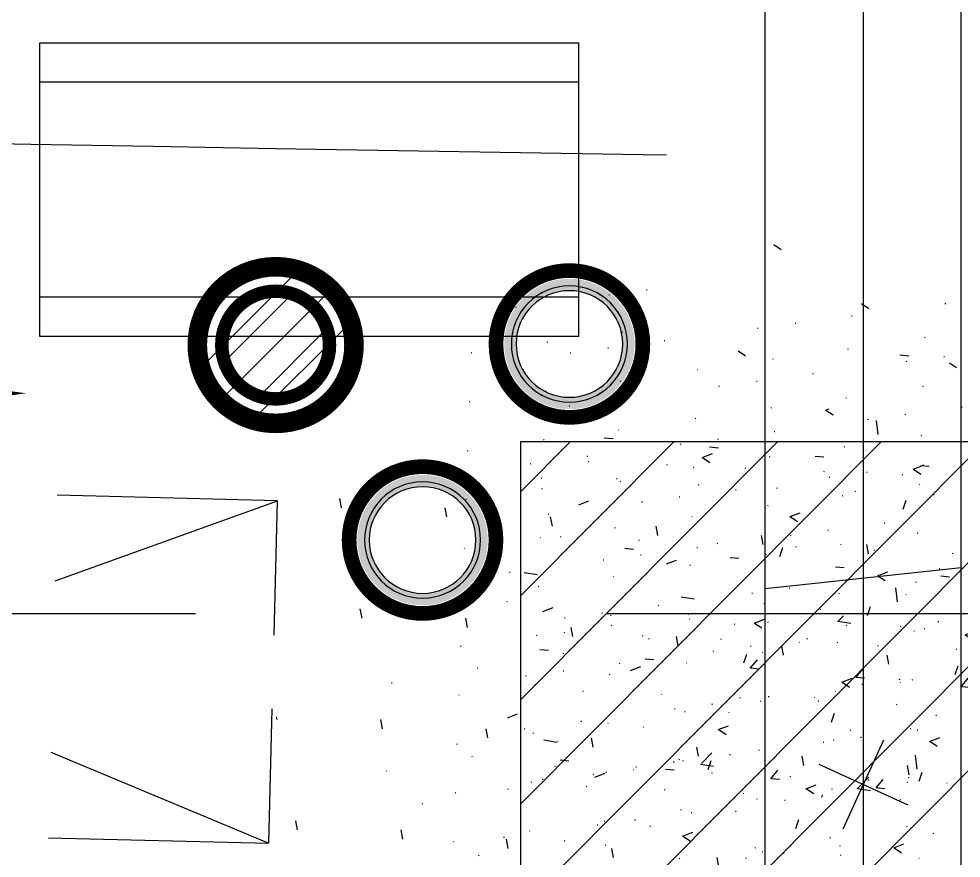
# Model space of a CAD drawing. Header units: inches. Extents: x 0 to 1813292486, y 0 to 3473589894.
# Drawn here: x 600589824 to 600590786, y 3473200968 to 3473201825 of the extents above; entities that cross this region are included whole.
import ezdxf
from ezdxf.enums import TextEntityAlignment as Align
from ezdxf.xclip import XClip

# ---------------------------------------------------------------- set-up
doc = ezdxf.new("R2010")
doc.units = ezdxf.units.IN
doc.header["$LTSCALE"] = 1000
doc.header["$MEASUREMENT"] = 0
doc.header["$XCLIPFRAME"] = 2
for name, pattern in [('AX-MALL-GIRD-200$0$DOTE', [2.4200000000000004, 2, -0.2, 0.02, -0.2]), ('AX-MALL-WALL-P02-QT$0$DASH', [0.35, 0.25, -0.1]), ('PX-MALL-P02-LG$0$CONTINOUS', [0])]:
    doc.linetypes.add(name, pattern=pattern)
for name, color, linetype in [('A-Anno-Note', 241, 'Continuous'), ('AX-MALL-DIM-P02$0$A-Anno-Dims', 3, 'Continuous'), ('AX-MALL-DIM-P02$0$A-Detl-Thin', 131, 'Continuous'), ('AX-MALL-GIRD-200$0$A-Grid', 222, 'AX-MALL-GIRD-200$0$DOTE'), ('AX-MALL-P02-200$0$A-Anno-Note', 241, 'Continuous'), ('AX-MALL-WALL-P02$0$A-Anno-Note', 241, 'Continuous'), ('AX-MALL-WALL-P02-QT$0$A-Detl-Patt', 8, 'Continuous'), ('AX-MALL-WALL-P02-QT$0$A-Detl-Thin', 131, 'Continuous'), ('AX-MALL-WALL-P02-QT$0$A-Fixt', 81, 'Continuous'), ('AX-MALL-WALL-P02-QT$0$A-Wall', 2, 'Continuous'), ('AX-MALL-WALL-P02-QT$0$A-Wall-Patt', 13, 'Continuous'), ('AX-MALL-WALL-P02-QT$0$A-Wind', 4, 'Continuous'), ('AX-MALL-ZTKD-P02$0$A-Anno-Note', 241, 'Continuous'), ('PX-MALL-P02-LG$0$P-Airr-Pipe', 140, 'Continuous'), ('PX-MALL-P02-LG$0$P-Drain-Fldr', 4, 'Continuous'), ('PX-MALL-P02-LG$0$P-Drain-Fldr-ARCH', 161, 'Continuous'), ('PX-MALL-P02-LG$0$P-Drain-Fldr-W100', 4, 'Continuous'), ('PX-MALL-P02-LG$0$P-Drain-Fldr-W50', 4, 'Continuous'), ('PX-MALL-P02-LG$0$P-Pipe-Risr', 7, 'Continuous'), ('PX-MALL-P02-LG$0$P-Pipe-Risr-Arch', 6, 'Continuous'), ('PX-MALL-P02-LG$0$P-Pipe-Risr-W100', 6, 'Continuous'), ('PX-MALL-P02-LG$0$P-Pipe-Risr-W50', 6, 'Continuous'), ('PX-MALL-P02-LG$0$P-Stom-pipe', 4, 'PX-MALL-P02-LG$0$CONTINOUS'), ('SX-MALL-WALL-L-1F~2F$0$S-COLU', 30, 'Continuous'), ('SX-MALL-WALL-L-1F~2F$0$S-PATT-WALL', 83, 'Continuous'), ('SX-MALL-WALL-L-1F~2F$0$单形心', 4, 'Continuous')]:
    doc.layers.add(name, color=color, linetype=linetype)
doc.styles.add('PX-MALL-P02-LG$0$jzfz', font='gbenor.shx', dxfattribs={"bigfont": 'gbcbig.shx'})

# ---------------------------------------------------------------- blocks, each defined once
blk = doc.blocks.new('AX-MALL-GIRD-200')
at = {"layer": 'AX-MALL-GIRD-200$0$A-Grid'}
for p, q in [((600425246.1884615, 3473153968.780813), (600386516.6495125, 3473050005.053731)), ((600214611.1823212, 3473123083.703041), (600572507.1864198, 3472989756.939759))]:
    blk.add_line(p, q, dxfattribs=at)
blk = doc.blocks.new('AX-MALL-WALL-P02-QT$0$tj')
at = {"layer": 'AX-MALL-WALL-P02-QT$0$A-Detl-Patt'}
h = blk.add_hatch(dxfattribs=at)
h.set_pattern_fill('STEEL', color=256, scale=100.0000000000001, angle=50.43183869082386)
h.set_pattern_definition([(75.00000000004839, (-14278.19445574284, 156289.8254051208), (-153.3407249234246, 41.08752340989569), []), (75.00000000004839, (-14317.88195610046, 156358.5661673546), (-153.3407249234246, 41.08752340989569), [])])
edge = h.paths.add_edge_path()
edge.add_line((88101.273016572, 47666.64152574539), (87883.93542659283, 47459.84604215622))
edge.add_line((87883.93542659283, 47459.84604215622), (91571.54751467705, 43584.64122533798))
edge.add_arc((262949.389629302, 558937.705083496), 543101.4133620498, 251.6057364187558, 260.0288666978238)
edge.add_arc((172180.8466627672, -2862.146247219684), 27099.9982179492, 64.7128659603706, 96.9316049602786, ccw=False)
edge.add_arc((262948.9730309481, 558936.3205539446), 543099.9677998082, 261.6155114784545, 271.7251478115656)
edge.add_line((279298.9759148359, 16082.51663446426), (279298.9759315252, 16382.65274763107))
edge.add_arc((262948.9742454757, 558936.3204835369), 542799.9676941936, 261.62020364125146, 271.7261014454634, ccw=False)
edge.add_arc((172180.8456921196, -2862.14609140989), 27400.00151046549, 64.80631838577902, 96.83815911678944)
edge.add_arc((262949.394896181, 558937.7037490648), 542801.4137571028, 251.6136389015772, 260.02417327084333, ccw=False)
edge.add_line((91737.26096642017, 43845.69257831573), (88101.273016572, 47666.64152574539))
blk.add_lwpolyline([(88103.03003954887, 47737.33037519455), (87813.24658572674, 47461.60306501389), (91543.92713344097, 43541.13421487808, 0.03677856867194786), (168908.9495433569, 23989.2463850975, -0.1416543586965341), (183742.0972260237, 21592.70785188675, 0.04416604653312874), (279348.9759123325, 16034.00206041336), (279348.9759345055, 16434.18465709686, -0.04414427716130016), (183859.0483468771, 21979.79425859451, 0.1405450684183163), (168919.8474783897, 24393.46752309799, -0.03670519880877311), (91764.87840116024, 43889.20268630981), (88103.03007543087, 47737.33033752441)], format="xyb", dxfattribs=at)
blk.add_lwpolyline([(88101.273016572, 47666.64152574539), (87883.93542659283, 47459.84604215622), (91571.54751467705, 43584.64122533798, 0.0367693963449814), (168910.2986617088, 24039.77597379684, -0.1415142461245126), (183756.7420067787, 21641.08926153183, 0.04414024362697595), (279298.9759148359, 16082.51663446426), (279298.9759315252, 16382.65274763107, -0.04412389944666065), (183844.4648458958, 21931.40288829803, 0.1406825130026793), (168918.4574091434, 24342.94360637665, -0.03671436212623864), (91737.26096642017, 43845.69257831573)], format="xyb", close=True, dxfattribs=at)
blk = doc.blocks.new('SX-MALL-WALL-L-1F~2F$0$BANWANG_XINGXIN')
at = {"color": 0}
for points in [[(0.7071067811865476, 0.7071067811865475), (-0.7071067811865477, -0.7071067811865475)], [(-0.7071067811865475, 0.7071067811865476), (0.7071067811865474, -0.7071067811865477)]]:
    blk.add_lwpolyline(points, dxfattribs=at)
blk = doc.blocks.new('SX-MALL-WALL-L-1F~2F')
at = {"layer": 'SX-MALL-WALL-L-1F~2F$0$S-PATT-WALL'}
h = blk.add_hatch(dxfattribs=at)
h.set_pattern_fill('钢筋混凝土', color=256, scale=15, pattern_type=2)
h.set_pattern_definition([(24.56816131876918, (600332708.8788046, 3473133512.754728), (-31.18316060756021, 68.21004687377882), []), (29.56816131876925, (600332708.8788046, 3473133512.754728), (97.53445422577846, -46.37920049590846), [11.25, -123.75]), (334.5681613187692, (600332708.8788046, 3473133512.754728), (19.88439775835759, 112.9961142864107), [9, -99]), (80.01956131876923, (600332717.0066757, 3473133508.889795), (117.4189029535321, 66.61682170576017), [9.5610285, -105.1713168]), (25.75236131876919, (600332719.3515896, 3473133540.867372), (141.3476152674957, -79.15081590010527), [16.87499999999951, -185.6249999999961]), (76.20376131876925, (600332731.1305532, 3473133534.271463), (182.3878362713222, 87.98253900728311), [14.3415432, -157.75695]), (330.7523613187692, (600332719.3515896, 3473133540.867372), (182.387767611897, 87.98268144025062), [13.49999999999975, -148.4999999999961]), (0.5681613187692669, (600332730.7897155, 3473133528.602818), (62.82047321120105, -87.84980446922418), [11.25, -123.75]), (305.5681613187692, (600332730.7897155, 3473133528.602818), (72.17288940056439, 89.18848105901375), [9, -99]), (51.01956131876926, (600332736.0247502, 3473133521.281998), (134.9933625470349, 1.33857134020591), [9.5610285, -105.1713168]), (17.06816131876921, (600332708.8788046, 3473133512.754728), (19.14085714793764, 46.15589493924091), [0.75, -97.8, 0.75, -100.5, 0.75, -99.375]), (347.0681613187692, (600332708.8788046, 3473133512.754728), (57.63084699394109, 41.66442757030211), [0.75, -57.3, 0.75, -95.55, 0.75, -37.875]), (307.0681613187692, (600332677.5332061, 3473133524.431883), (73.85474001336534, -31.12342331039777), [0.75, -37.5, 0.75, -117, 0.75, -155.25]), (297.0681613187692, (600332663.4768839, 3473133529.668275), (87.2164167648191, -16.46683781742514), [0.75, -48.75, 0.75, -77.69999999999999, 0.75, -110.25])])
h.paths.add_polyline_path([(600389618.3500152, 3473057328.511977), (600389862.7149973, 3473057984.47368), (600389206.7532943, 3473058228.838662), (600388962.3883123, 3473057572.876959)])
at = {"layer": 'SX-MALL-WALL-L-1F~2F$0$S-COLU'}
blk.add_lwpolyline([(600389618.3500152, 3473057328.511977), (600389862.7149973, 3473057984.47368), (600389206.7532943, 3473058228.838662), (600388962.3883123, 3473057572.876959)], close=True, dxfattribs=at)
at = {"layer": 'SX-MALL-WALL-L-1F~2F$0$单形心', "xscale": 50, "yscale": 50, "zscale": 50}
blk.add_blockref('SX-MALL-WALL-L-1F~2F$0$BANWANG_XINGXIN', (600389412.5516548, 3473057778.67532), dxfattribs=at)
blk = doc.blocks.new('SX-MALL-WALL-L-2F~3F')
ref = blk.add_blockref('SX-MALL-WALL-L-1F~2F', (0, 0))
XClip(ref).set_block_clipping_path([(600349769.7341375, 3473074679.418533), (600357001.7302529, 3473071985.287766), (600356499.8725733, 3473070638.124951), (600359302.5086629, 3473069594.060767), (600362345.1765132, 3473077761.653201), (600381551.4312518, 3473070606.759726), (600391553.7259278, 3473066880.611454), (600387749.827644, 3473056669.608357), (600391632.1759799, 3473055223.319679), (600395635.5522461, 3473065969.791956), (600406982.2408491, 3473061742.817497), (600403058.8006672, 3473051210.921831), (600412723.2437257, 3473047610.6332), (600445093.3740637, 3473134503.466942), (600393055.2444371, 3473153889.197227), (600387463.4997383, 3473138878.984498), (600380158.3525343, 3473141600.366193), (600382830.751978, 3473148774.027779), (600388210.8522022, 3473146769.782572), (600390696.2253517, 3473153441.399696), (600277474.697425, 3473195619.741203), (600273446.9822528, 3473184807.934726), (600257129.111771, 3473190886.82031), (600241575.9633431, 3473149136.690594), (600258197.8999482, 3473142944.531458), (600255239.7303221, 3473135003.762026), (600263182.3271956, 3473132044.911624), (600260741.6763649, 3473125493.34496), (600269350.4970673, 3473122286.306632), (600271511.1407766, 3473128086.235537), (600286270.1853781, 3473122588.058336), (600284109.5416689, 3473116788.129431), (600282580.7823727, 3473112684.400902), (600291840.7574171, 3473109234.788475), (600290827.7957876, 3473106515.642598), (600293360.405141, 3473105572.171298), (600294731.2544166, 3473109252.0137), (600323175.4764534, 3473098655.706329), (600321336.3302773, 3473093718.790065), (600344750.773286, 3473084996.222976), (600341987.4689643, 3473077578.540671), (600344583.6790427, 3473076611.376234), (600346015.5062013, 3473080454.904757), (600351201.5612961, 3473078522.947055)])
blk = doc.blocks.new('SX-MALL-WALL-2F~3F')
blk.add_blockref('SX-MALL-WALL-L-2F~3F', (0, 0))
blk = doc.blocks.new('AX-MALL-WALL-P02-QT$0$JB-AC(i)-Li')
for p, q in [((-275, 0), (275, 0)), ((-275, 0), (275, 0)), ((-275, -300), (-275, 0)), ((275, 0), (275, -300)), ((-275, -40), (275, -40)), ((275, -260), (-275, -260)), ((275, -300), (-275, -300))]:
    blk.add_line(p, q)
blk = doc.blocks.new('AX-MALL-WALL-P02-QT$0$JB-AC(O)-Hide')
for p, q in [((-225, 174.9999999999709), (-450, 174.9999999999709)), ((-450, 174.9999999999709), (-450, 37.4999999999709)), ((-450, 174.9999999999709), (-225, 87.4999999999709)), ((150, 174.9999999999709), (-150, 174.9999999999709)), ((450, 174.9999999999709), (225.0000000000582, 174.9999999999709)), ((225.0000000000582, 87.5), (450, 174.9999999999709)), ((450, 37.4999999999709), (450, 174.9999999999709)), ((-150, 58.33333333331393), (0, -2.91038304567337e-11)), ((0, -2.91038304567337e-11), (150, 58.33333333331393)), ((-150, -58.33333333337214), (0, 0)), ((0, 0), (150, -58.33333333337214)), ((-450, -37.5000000000291), (-450, -175.0000000000291)), ((450, -175.0000000000291), (450, -37.5000000000291)), ((-450, -175.0000000000291), (-225, -87.5000000000291)), ((225.0000000000582, -87.50000000005821), (450, -175.0000000000291)), ((-450, -175.0000000000291), (-225, -175.0000000000291)), ((-150, -175.0000000000291), (150, -175.0000000000291)), ((225.0000000000582, -175.0000000000291), (450, -175.0000000000291))]:
    blk.add_line(p, q)
blk = doc.blocks.new('AX-MALL-WALL-P02-QT')
at = {"layer": 'AX-MALL-WALL-P02-QT$0$A-Wall-Patt'}
h = blk.add_hatch(dxfattribs=at)
h.set_pattern_fill('普通砖', color=256, scale=200, style=0)
h.set_pattern_definition([(45, (0, 359.0227), (-353.55353201463, 353.55353201463), [])])
h.paths.add_polyline_path([(600389314.4047406, 3473057537.931708), (600389449.8737642, 3473057592.404252), (600393302.5271614, 3473067934.283272), (600393177.582075, 3473067980.828982), (600393080.2002487, 3473067910.393023), (600389263.5427585, 3473057665.139699)])
at = {"layer": 'AX-MALL-WALL-P02-QT$0$A-Detl-Thin', "linetype": 'AX-MALL-WALL-P02-QT$0$DASH', "ltscale": 3}
blk.add_lwpolyline([(600385821.706525, 3473059884.308891, 0.001855649835984701), (600389542.8517339, 3473058414.903386)], format="xyb", dxfattribs=at)
at = {"layer": 'AX-MALL-WALL-P02-QT$0$A-Wall'}
for p, q in [((600389449.8737642, 3473057592.404252), (600393302.5271614, 3473067934.283272)), ((600389263.5427585, 3473057665.139699), (600393080.2002487, 3473067910.393023))]:
    blk.add_line(p, q, dxfattribs=at)
at = {"layer": 'AX-MALL-WALL-P02-QT$0$A-Detl-Thin'}
blk.add_blockref('SX-MALL-WALL-2F~3F', (0, 0), dxfattribs=at)
at = {"layer": 'AX-MALL-WALL-P02-QT$0$A-Detl-Thin', "rotation": 339.5681613091762}
blk.add_blockref('AX-MALL-WALL-P02-QT$0$tj', (600144118.6961328, 3473128496.287411), dxfattribs=at)
at = {"layer": 'AX-MALL-WALL-P02-QT$0$A-Fixt'}
for name, p, rotation in [('AX-MALL-WALL-P02-QT$0$JB-AC(i)-Li', (600389146.78537, 3473058686.226767), 339.5681613375581), ('AX-MALL-WALL-P02-QT$0$JB-AC(O)-Hide', (600388470.4929492, 3473058264.434634), 338.1238999817277)]:
    blk.add_blockref(name, p, dxfattribs=dict(at, rotation=rotation))
at = {"layer": 'AX-MALL-WALL-P02-QT$0$A-Wind'}
blk.add_blockref('AX-MALL-GIRD-200', (0, 0), dxfattribs=at)
blk = doc.blocks.new('AX-MALL-WALL-P02')
at = {"layer": 'AX-MALL-WALL-P02$0$A-Anno-Note'}
blk.add_blockref('AX-MALL-WALL-P02-QT', (0, 0), dxfattribs=at)
blk = doc.blocks.new('PX-MALL-P02-LG$0$P-Risr')
at = {"layer": 'PX-MALL-P02-LG$0$P-Pipe-Risr-W50'}
h = blk.add_hatch(color=0, dxfattribs=at)
edge = h.paths.add_edge_path()
edge.add_ellipse((0, 0), major_axis=(47.05795628796547, 47.05795628796547), ratio=0.9999999999999695, start_angle=225.0000000000009, end_angle=405.0000000000009, ccw=False)
edge.add_ellipse((0, 0), major_axis=(47.05795628796764, 47.05795628796764), ratio=0.9999999999998785, start_angle=133.9675974886221, end_angle=225.0000000000035, ccw=False)
edge.add_line((-66.53919663240958, 1.199087783927098), (-54.4367953546693, 1.199087783927098))
edge.add_ellipse((0, 0), major_axis=(-38.50196423560672, 38.50196423560672), ratio=0.9999999999999859, start_angle=43.73814098242129, end_angle=134.9999999999996)
edge.add_ellipse((0, 0), major_axis=(38.50196423561096, 38.50196423561096), ratio=0.9999999999998216, start_angle=225.0000000000051, end_angle=405.0000000000051)
edge.add_ellipse((0, 0), major_axis=(38.50196423560679, 38.50196423560679), ratio=0.9999999999999831, start_angle=45.00000000000048, end_angle=133.7381409824204)
edge.add_line((-54.43679535467527, 1.199087783927098), (-66.53919663241555, 1.199087783927098))
edge.add_ellipse((0, 0), major_axis=(-47.05795628796762, 47.05795628796762), ratio=0.9999999999998742, start_angle=-45.00000000000358, end_angle=43.967597488629224, ccw=False)
at = {"layer": 'PX-MALL-P02-LG$0$P-Pipe-Risr-Arch', "ltscale": 0.7}
blk.add_circle((0, 0), 59.29000000000001, dxfattribs=at)
at = {"layer": 'PX-MALL-P02-LG$0$P-Pipe-Risr-W100', "color": 0, "const_width": 15}
blk.add_lwpolyline([(-75, 0, 1), (75, 0, 1)], format="xyb", close=True, dxfattribs=at)
at = {"layer": 'PX-MALL-P02-LG$0$P-Pipe-Risr-W50'}
blk.add_circle((0, 0), 54.45000000000001, dxfattribs=at)
at = {"layer": 'PX-MALL-P02-LG$0$P-Pipe-Risr', "style": 'PX-MALL-P02-LG$0$jzfz', "width": 0.6, "flags": 1}
for tag, p in [('SYS-MARK', (0.3310501334344735, -45.65933377496549)), ('RANGE', (0.3337570973526454, -45.67887874227017))]:
    blk.add_attdef(tag, text='', height=0.015625, dxfattribs=at).set_placement(p, align=Align.MIDDLE)
blk = doc.blocks.new('PX-MALL-P02-LG$0$A$C5A9C1854')
at = {"layer": 'PX-MALL-P02-LG$0$P-Drain-Fldr-W50', "ltscale": 0.7}
for p, q in [((52.36634142632829, -16.81565596791916), (-16.81565596786095, 52.36634142627008)), ((38.89087296527578, -38.89087296521757), (-38.89087296527578, 38.89087296521757)), ((16.81565596797736, -52.36634142627008), (-52.36634142621187, 16.81565596791916))]:
    blk.add_line(p, q, dxfattribs=at)
at = {"layer": 'PX-MALL-P02-LG$0$P-Drain-Fldr-W50', "ltscale": 0.7, "const_width": 13.75}
blk.add_lwpolyline([(-54.99999999994179, 0, 1), (55.00000000005821, 0, 1)], format="xyb", close=True, dxfattribs=at)
blk = doc.blocks.new('PX-MALL-P02-LG$0$A$C7D2520B3')
at = {"layer": 'PX-MALL-P02-LG$0$P-Drain-Fldr', "ltscale": 0.7}
for p, q in [((78.54951213949244, -25.22348395187873), (-25.22348395179142, 78.54951213940512)), ((58.33630944791366, -58.33630944788456), (-58.33630944791366, 58.33630944788456)), ((25.22348395196605, -78.54951213940512), (-78.54951213931781, 25.22348395187873))]:
    blk.add_line(p, q, dxfattribs=at)
at = {"layer": 'PX-MALL-P02-LG$0$P-Drain-Fldr', "ltscale": 0.7, "const_width": 20}
blk.add_lwpolyline([(5.820766091346741e-11, -80, 1), (5.820766091346741e-11, 80, 1)], format="xyb", close=True, dxfattribs=at)
blk = doc.blocks.new('PX-MALL-P02-LG$0$A$C2257314B')
at = {"layer": 'PX-MALL-P02-LG$0$P-Drain-Fldr-ARCH', "ltscale": 0.7}
for p, q in [((52.36634142632829, -16.81565596791916), (-16.81565596786095, 52.36634142627008)), ((38.89087296527578, -38.89087296521757), (-38.89087296527578, 38.89087296521757)), ((16.81565596797736, -52.36634142627008), (-52.36634142621187, 16.81565596791916))]:
    blk.add_line(p, q, dxfattribs=at)
for start, end in [(0, 180), (180, 0)]:
    blk.add_arc((5.820766091346741e-11, -1.77635683940025e-15), 55, start, end, dxfattribs=at)
blk = doc.blocks.new('PX-MALL-P02-LG$0$P-Drain-Fldr')
blk.add_blockref('PX-MALL-P02-LG$0$A$C2257314B', (0, 0))
at = {"layer": 'PX-MALL-P02-LG$0$P-Drain-Fldr-W100'}
blk.add_blockref('PX-MALL-P02-LG$0$A$C7D2520B3', (0, 0), dxfattribs=at)
at = {"layer": 'PX-MALL-P02-LG$0$P-Drain-Fldr-W50'}
blk.add_blockref('PX-MALL-P02-LG$0$A$C5A9C1854', (0, 0), dxfattribs=at)
blk = doc.blocks.new('PX-MALL-P02-LG')
at = {"layer": 'PX-MALL-P02-LG$0$P-Airr-Pipe', "xscale": -1, "rotation": 69.56816130750386}
blk.add_blockref('PX-MALL-P02-LG$0$P-Risr', (600389288.4945108, 3473058305.101208), dxfattribs=at)
at = {"layer": 'PX-MALL-P02-LG$0$P-Drain-Fldr', "xscale": -0.9999999999999991, "rotation": 339.5681613075038}
blk.add_blockref('PX-MALL-P02-LG$0$P-Drain-Fldr', (600389006.9828427, 3473058408.794981), dxfattribs=at)
at = {"layer": 'PX-MALL-P02-LG$0$P-Stom-pipe', "ltscale": 0.7, "xscale": -1, "rotation": 69.56816130750386}
blk.add_blockref('PX-MALL-P02-LG$0$P-Risr', (600389078.0496696, 3473058169.809546), dxfattribs=at)
blk = doc.blocks.new('AX-MALL-ZTKD-P02')
at = {"layer": 'AX-MALL-ZTKD-P02$0$A-Anno-Note'}
blk.add_blockref('AX-MALL-GIRD-200', (0, 0), dxfattribs=at)
blk = doc.blocks.new('AX-MALL-DIM-P02')
at = {"layer": 'AX-MALL-DIM-P02$0$A-Anno-Dims'}
blk.add_lwpolyline([(600388191.535012, 3473058660.018566, 0, 0, 0), (600388751.1620126, 3473058451.541087, 0, 144, 0), (600388245.1344134, 3473058640.051216, 0, 0, 0)], format="xyseb", dxfattribs=at)
at = {"layer": 'AX-MALL-DIM-P02$0$A-Detl-Thin'}
blk.add_blockref('AX-MALL-ZTKD-P02', (-2.384185791015625e-06, 9.5367431640625e-07), dxfattribs=at)
blk = doc.blocks.new('AX-MALL-P02-200')
at = {"layer": 'AX-MALL-P02-200$0$A-Anno-Note'}
blk.add_blockref('AX-MALL-WALL-P02', (0, 0), dxfattribs=at)
for name in ['AX-MALL-DIM-P02', 'PX-MALL-P02-LG']:
    blk.add_blockref(name, (0, 0), dxfattribs=at)

msp = doc.modelspace()

# ---------------------------------------------------------------- block references
at = {"layer": 'A-Anno-Note', "rotation": 20.43183869077545}
msp.add_blockref('AX-MALL-P02-200', (1250392458.527329, 9048125.682563305), dxfattribs=at)

doc.saveas('drawing.dxf')
